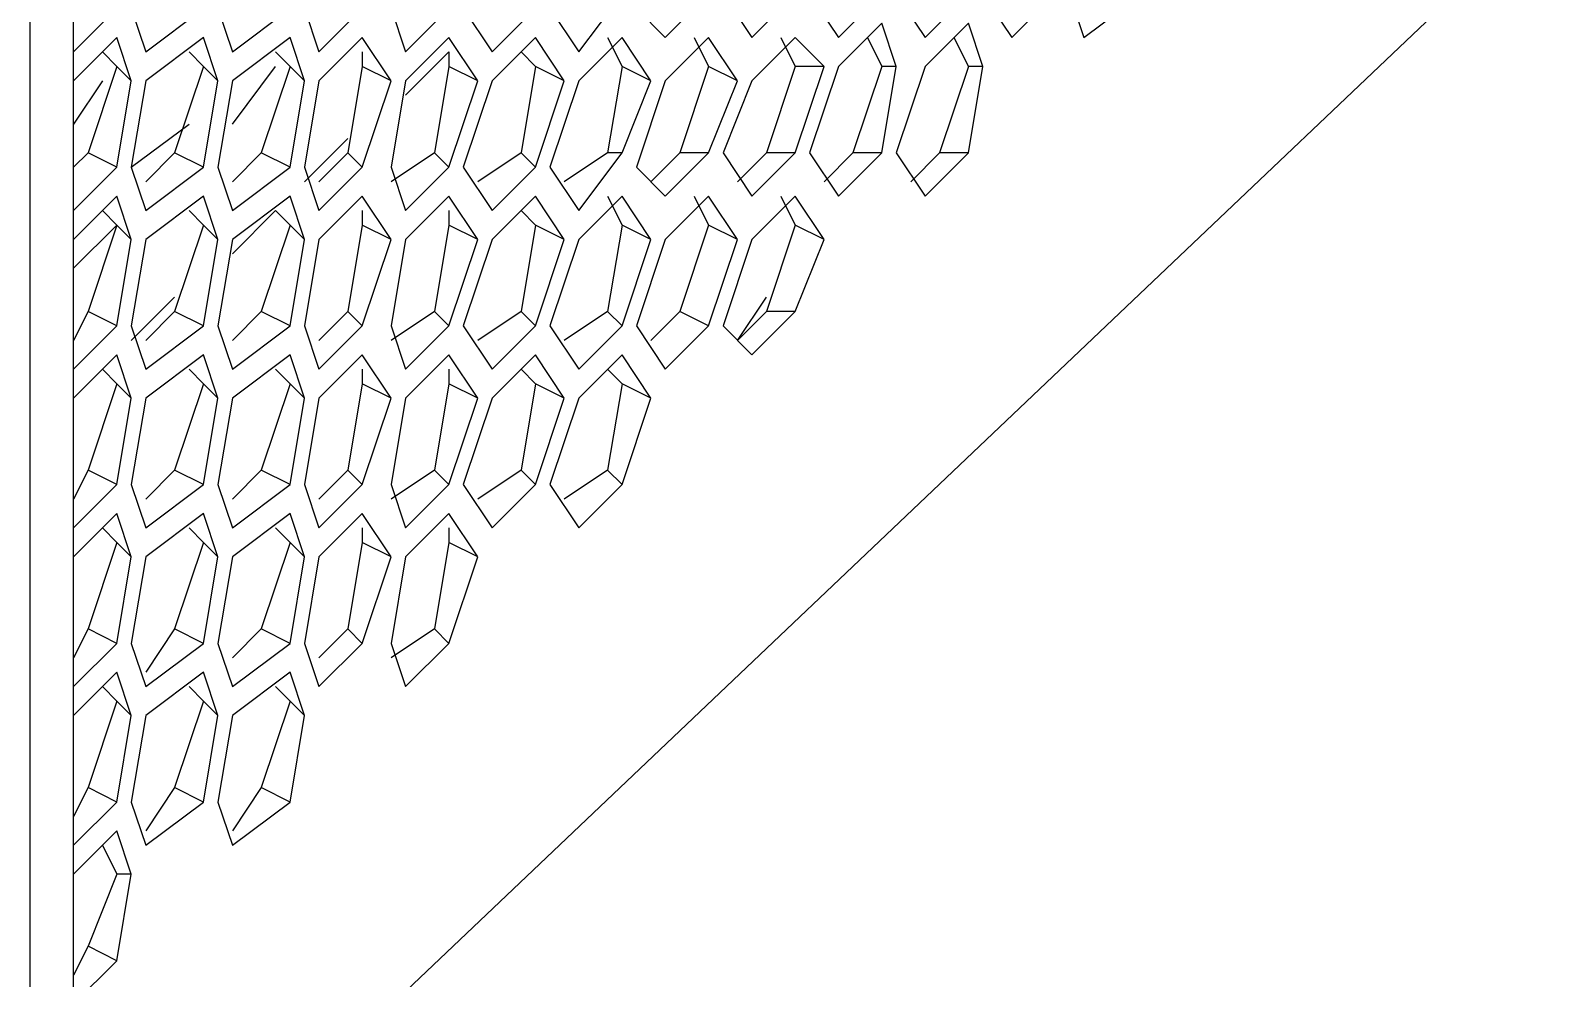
# Model space of a CAD drawing. Header units: millimetres. Extents: x 929 to 1725, y 58 to 532.
# Drawn here: x 1087.9 to 1100.19, y 382.42 to 390.11 of the extents above; entities that cross this region are included whole.
import ezdxf

# ---------------------------------------------------------------- set-up
doc = ezdxf.new("R2010")
doc.units = ezdxf.units.MM
doc.header["$MEASUREMENT"] = 0
doc.layers.add('TT-WIRE-EQPM', color=6, linetype='CONTINUOUS')

msp = doc.modelspace()

# ---------------------------------------------------------------- linework, layer by layer
at = {"layer": 'TT-WIRE-EQPM', "linetype": 'Continuous'}
for points in [[(1088.2523, 372.73144), (1088.2523, 391.69218)], [(1087.90117, 372.49735), (1087.90117, 391.34105)], [(1100.19054, 391.10697), (1088.2523, 379.75393)], [(1092.34875, 389.93655), (1092.69988, 390.40472)], [(1093.051, 390.0536), (1093.40213, 390.40472)], [(1093.51917, 390.40472), (1093.75325, 390.0536)], [(1093.75325, 390.0536), (1094.10438, 390.40472)], [(1094.22142, 390.40472), (1094.4555, 390.0536)], [(1094.4555, 390.0536), (1094.80663, 390.40472)], [(1094.92367, 390.40472), (1095.15775, 390.0536)], [(1095.15775, 390.0536), (1095.50887, 390.40472)], [(1095.62592, 390.40472), (1095.86, 390.0536)], [(1095.86, 390.0536), (1096.21112, 390.40472)], [(1096.32817, 390.40472), (1096.44521, 390.0536)], [(1096.44521, 390.0536), (1096.91337, 390.40472)], [(1088.2523, 389.93655), (1088.60342, 390.28768)], [(1088.72046, 390.28768), (1088.8375, 389.93655)], [(1088.8375, 389.93655), (1089.30567, 390.28768)], [(1089.42271, 390.28768), (1089.53975, 389.93655)], [(1089.53975, 389.93655), (1090.00792, 390.28768)], [(1090.12496, 390.28768), (1090.242, 389.93655)], [(1090.242, 389.93655), (1090.59313, 390.28768)], [(1090.82721, 390.28768), (1090.94425, 389.93655)], [(1090.94425, 389.93655), (1091.29538, 390.28768)], [(1091.41242, 390.28768), (1091.6465, 389.93655)], [(1091.6465, 389.93655), (1091.99763, 390.28768)], [(1092.11467, 390.28768), (1092.34875, 389.93655)], [(1092.81692, 390.28768), (1093.051, 390.0536)], [(1094.80663, 390.17064), (1094.4555, 389.81951)], [(1094.92367, 389.81951), (1094.80663, 390.17064)], [(1095.50887, 390.17064), (1095.15775, 389.81951)], [(1095.62592, 389.81951), (1095.50887, 390.17064)], [(1088.60342, 390.0536), (1088.2523, 389.70247)], [(1088.72046, 389.70247), (1088.60342, 390.0536)], [(1089.30567, 390.0536), (1088.8375, 389.70247)], [(1089.42271, 389.70247), (1089.30567, 390.0536)], [(1090.00792, 390.0536), (1089.53975, 389.70247)], [(1090.12496, 389.70247), (1090.00792, 390.0536)], [(1090.59313, 390.0536), (1090.242, 389.70247)], [(1090.82721, 389.70247), (1090.59313, 390.0536)], [(1091.29538, 390.0536), (1090.94425, 389.70247)], [(1091.52946, 389.70247), (1091.29538, 390.0536)], [(1091.99763, 390.0536), (1091.6465, 389.70247)], [(1092.23171, 389.70247), (1091.99763, 390.0536)], [(1092.69988, 390.0536), (1092.34875, 389.70247)], [(1092.58283, 390.0536), (1092.69988, 389.81951)], [(1092.93396, 389.70247), (1092.69988, 390.0536)], [(1093.40213, 390.0536), (1093.051, 389.70247)], [(1093.28508, 390.0536), (1093.40213, 389.81951)], [(1093.63621, 389.70247), (1093.40213, 390.0536)], [(1094.10438, 390.0536), (1093.75325, 389.70247)], [(1093.98733, 390.0536), (1094.10438, 389.81951)], [(1094.33846, 389.81951), (1094.10438, 390.0536)], [(1094.68958, 390.0536), (1094.80663, 389.81951)], [(1095.39183, 390.0536), (1095.50887, 389.81951)], [(1088.60342, 389.81951), (1088.36934, 389.11726)], [(1088.48638, 389.93655), (1088.60342, 389.81951)], [(1088.72046, 389.70247), (1088.60342, 389.81951)], [(1089.30567, 389.81951), (1089.07159, 389.11726)], [(1089.18863, 389.93655), (1089.30567, 389.81951)], [(1089.42271, 389.70247), (1089.30567, 389.81951)], [(1089.53975, 389.35135), (1089.89088, 389.81951)], [(1090.00792, 389.81951), (1089.77384, 389.11726)], [(1089.89088, 389.93655), (1090.00792, 389.81951)], [(1090.12496, 389.70247), (1090.00792, 389.81951)], [(1090.59313, 389.81951), (1090.47609, 389.11726)], [(1090.59313, 389.93655), (1090.59313, 389.81951)], [(1090.82721, 389.70247), (1090.59313, 389.81951)], [(1091.29538, 389.93655), (1090.94425, 389.58543)], [(1091.29538, 389.81951), (1091.17834, 389.11726)], [(1091.29538, 389.93655), (1091.29538, 389.81951)], [(1091.52946, 389.70247), (1091.29538, 389.81951)], [(1091.88059, 389.93655), (1091.99763, 389.81951)], [(1091.99763, 389.81951), (1091.88059, 389.11726)], [(1092.23171, 389.70247), (1091.99763, 389.81951)], [(1092.69988, 389.81951), (1092.58283, 389.11726)], [(1092.93396, 389.70247), (1092.69988, 389.81951)], [(1093.40213, 389.81951), (1093.16804, 389.11726)], [(1093.63621, 389.70247), (1093.40213, 389.81951)], [(1094.10438, 389.81951), (1093.87029, 389.11726)], [(1094.33846, 389.81951), (1094.10438, 389.81951)], [(1094.10438, 389.11726), (1094.33846, 389.81951)], [(1094.4555, 389.81951), (1094.22142, 389.11726)], [(1094.80663, 389.81951), (1094.57254, 389.11726)], [(1094.92367, 389.81951), (1094.80663, 389.81951)], [(1094.80663, 389.11726), (1094.92367, 389.81951)], [(1095.15775, 389.81951), (1094.92367, 389.11726)], [(1095.50887, 389.81951), (1095.27479, 389.11726)], [(1095.62592, 389.81951), (1095.50887, 389.81951)], [(1095.50887, 389.11726), (1095.62592, 389.81951)], [(1088.48638, 389.70247), (1088.2523, 389.35135)], [(1088.60342, 389.00022), (1088.72046, 389.70247)], [(1088.8375, 389.70247), (1088.72046, 389.00022)], [(1089.30567, 389.00022), (1089.42271, 389.70247)], [(1089.53975, 389.70247), (1089.42271, 389.00022)], [(1090.00792, 389.00022), (1090.12496, 389.70247)], [(1090.242, 389.70247), (1090.12496, 389.00022)], [(1090.59313, 389.00022), (1090.82721, 389.70247)], [(1090.94425, 389.70247), (1090.82721, 389.00022)], [(1091.29538, 389.00022), (1091.52946, 389.70247)], [(1091.6465, 389.70247), (1091.41242, 389.00022)], [(1091.99763, 389.00022), (1092.23171, 389.70247)], [(1092.34875, 389.70247), (1092.11467, 389.00022)], [(1092.69988, 389.11726), (1092.93396, 389.70247)], [(1093.051, 389.70247), (1092.81692, 389.00022)], [(1093.40213, 389.11726), (1093.63621, 389.70247)], [(1093.75325, 389.70247), (1093.51917, 389.11726)], [(1088.72046, 389.00022), (1089.18863, 389.35135)], [(1090.47609, 389.2343), (1090.12496, 388.88318)], [(1088.36934, 389.11726), (1088.2523, 389.00022)], [(1088.60342, 389.00022), (1088.36934, 389.11726)], [(1089.07159, 389.11726), (1088.8375, 388.88318)], [(1089.30567, 389.00022), (1089.07159, 389.11726)], [(1089.77384, 389.11726), (1089.53975, 388.88318)], [(1090.00792, 389.00022), (1089.77384, 389.11726)], [(1090.47609, 389.11726), (1090.242, 388.88318)], [(1090.59313, 389.00022), (1090.47609, 389.11726)], [(1091.17834, 389.11726), (1090.82721, 388.88318)], [(1091.29538, 389.00022), (1091.17834, 389.11726)], [(1091.88059, 389.11726), (1091.52946, 388.88318)], [(1091.99763, 389.00022), (1091.88059, 389.11726)], [(1092.58283, 389.11726), (1092.23171, 388.88318)], [(1092.34875, 388.6491), (1092.69988, 389.11726)], [(1092.69988, 389.11726), (1092.58283, 389.11726)], [(1093.16804, 389.11726), (1092.93396, 388.88318)], [(1093.051, 388.76614), (1093.40213, 389.11726)], [(1093.40213, 389.11726), (1093.16804, 389.11726)], [(1093.51917, 389.11726), (1093.75325, 388.76614)], [(1093.87029, 389.11726), (1093.63621, 388.88318)], [(1093.75325, 388.76614), (1094.10438, 389.11726)], [(1094.10438, 389.11726), (1093.87029, 389.11726)], [(1094.22142, 389.11726), (1094.4555, 388.76614)], [(1094.57254, 389.11726), (1094.33846, 388.88318)], [(1094.4555, 388.76614), (1094.80663, 389.11726)], [(1094.80663, 389.11726), (1094.57254, 389.11726)], [(1094.92367, 389.11726), (1095.15775, 388.76614)], [(1095.27479, 389.11726), (1095.04071, 388.88318)], [(1095.15775, 388.76614), (1095.50887, 389.11726)], [(1095.50887, 389.11726), (1095.27479, 389.11726)], [(1088.2523, 388.6491), (1088.60342, 389.00022)], [(1088.72046, 389.00022), (1088.8375, 388.6491)], [(1088.8375, 388.6491), (1089.30567, 389.00022)], [(1089.42271, 389.00022), (1089.53975, 388.6491)], [(1089.53975, 388.6491), (1090.00792, 389.00022)], [(1090.12496, 389.00022), (1090.242, 388.6491)], [(1090.242, 388.6491), (1090.59313, 389.00022)], [(1090.82721, 389.00022), (1090.94425, 388.6491)], [(1090.94425, 388.6491), (1091.29538, 389.00022)], [(1091.41242, 389.00022), (1091.6465, 388.6491)], [(1091.6465, 388.6491), (1091.99763, 389.00022)], [(1092.11467, 389.00022), (1092.34875, 388.6491)], [(1092.81692, 389.00022), (1093.051, 388.76614)], [(1088.60342, 388.76614), (1088.2523, 388.41501)], [(1088.72046, 388.41501), (1088.60342, 388.76614)], [(1089.30567, 388.76614), (1088.8375, 388.41501)], [(1089.42271, 388.41501), (1089.30567, 388.76614)], [(1090.00792, 388.76614), (1089.53975, 388.41501)], [(1090.12496, 388.41501), (1090.00792, 388.76614)], [(1090.59313, 388.76614), (1090.242, 388.41501)], [(1090.82721, 388.41501), (1090.59313, 388.76614)], [(1091.29538, 388.76614), (1090.94425, 388.41501)], [(1091.52946, 388.41501), (1091.29538, 388.76614)], [(1091.99763, 388.76614), (1091.6465, 388.41501)], [(1092.23171, 388.41501), (1091.99763, 388.76614)], [(1092.69988, 388.76614), (1092.34875, 388.41501)], [(1092.58283, 388.76614), (1092.69988, 388.53205)], [(1092.93396, 388.41501), (1092.69988, 388.76614)], [(1093.40213, 388.76614), (1093.051, 388.41501)], [(1093.28508, 388.76614), (1093.40213, 388.53205)], [(1093.63621, 388.41501), (1093.40213, 388.76614)], [(1094.10438, 388.76614), (1093.75325, 388.41501)], [(1093.98733, 388.76614), (1094.10438, 388.53205)], [(1094.33846, 388.41501), (1094.10438, 388.76614)], [(1088.48638, 388.6491), (1088.60342, 388.53205)], [(1089.18863, 388.6491), (1089.30567, 388.53205)], [(1089.89088, 388.6491), (1089.53975, 388.29797)], [(1089.89088, 388.6491), (1090.00792, 388.53205)], [(1090.59313, 388.6491), (1090.59313, 388.53205)], [(1091.29538, 388.6491), (1091.29538, 388.53205)], [(1091.88059, 388.6491), (1091.99763, 388.53205)], [(1088.2523, 388.18093), (1088.60342, 388.53205)], [(1088.60342, 388.53205), (1088.36934, 387.8298)], [(1088.72046, 388.41501), (1088.60342, 388.53205)], [(1089.30567, 388.53205), (1089.07159, 387.8298)], [(1089.42271, 388.41501), (1089.30567, 388.53205)], [(1090.00792, 388.53205), (1089.77384, 387.8298)], [(1090.12496, 388.41501), (1090.00792, 388.53205)], [(1090.59313, 388.53205), (1090.47609, 387.8298)], [(1090.82721, 388.41501), (1090.59313, 388.53205)], [(1091.29538, 388.53205), (1091.17834, 387.8298)], [(1091.52946, 388.41501), (1091.29538, 388.53205)], [(1091.99763, 388.53205), (1091.88059, 387.8298)], [(1092.23171, 388.41501), (1091.99763, 388.53205)], [(1092.69988, 388.53205), (1092.58283, 387.8298)], [(1092.93396, 388.41501), (1092.69988, 388.53205)], [(1093.40213, 388.53205), (1093.16804, 387.8298)], [(1093.63621, 388.41501), (1093.40213, 388.53205)], [(1094.10438, 388.53205), (1093.87029, 387.8298)], [(1094.33846, 388.41501), (1094.10438, 388.53205)], [(1088.60342, 387.71276), (1088.72046, 388.41501)], [(1088.8375, 388.41501), (1088.72046, 387.71276)], [(1089.30567, 387.71276), (1089.42271, 388.41501)], [(1089.53975, 388.41501), (1089.42271, 387.71276)], [(1090.00792, 387.71276), (1090.12496, 388.41501)], [(1090.242, 388.41501), (1090.12496, 387.71276)], [(1090.59313, 387.71276), (1090.82721, 388.41501)], [(1090.94425, 388.41501), (1090.82721, 387.71276)], [(1091.29538, 387.71276), (1091.52946, 388.41501)], [(1091.6465, 388.41501), (1091.41242, 387.71276)], [(1091.99763, 387.71276), (1092.23171, 388.41501)], [(1092.34875, 388.41501), (1092.11467, 387.71276)], [(1092.69988, 387.71276), (1092.93396, 388.41501)], [(1093.051, 388.41501), (1092.81692, 387.71276)], [(1093.40213, 387.71276), (1093.63621, 388.41501)], [(1093.75325, 388.41501), (1093.51917, 387.71276)], [(1094.10438, 387.8298), (1094.33846, 388.41501)], [(1089.07159, 387.94685), (1088.72046, 387.59572)], [(1093.63621, 387.59572), (1093.87029, 387.94685)], [(1088.36934, 387.8298), (1088.2523, 387.59572)], [(1088.60342, 387.71276), (1088.36934, 387.8298)], [(1089.07159, 387.8298), (1088.8375, 387.59572)], [(1089.30567, 387.71276), (1089.07159, 387.8298)], [(1089.77384, 387.8298), (1089.53975, 387.59572)], [(1090.00792, 387.71276), (1089.77384, 387.8298)], [(1090.47609, 387.8298), (1090.242, 387.59572)], [(1090.59313, 387.71276), (1090.47609, 387.8298)], [(1091.17834, 387.8298), (1090.82721, 387.59572)], [(1091.29538, 387.71276), (1091.17834, 387.8298)], [(1091.88059, 387.8298), (1091.52946, 387.59572)], [(1091.99763, 387.71276), (1091.88059, 387.8298)], [(1092.58283, 387.8298), (1092.23171, 387.59572)], [(1092.69988, 387.71276), (1092.58283, 387.8298)], [(1093.16804, 387.8298), (1092.93396, 387.59572)], [(1093.40213, 387.71276), (1093.16804, 387.8298)], [(1093.87029, 387.8298), (1093.63621, 387.59572)], [(1093.75325, 387.47868), (1094.10438, 387.8298)], [(1094.10438, 387.8298), (1093.87029, 387.8298)], [(1088.2523, 387.36164), (1088.60342, 387.71276)], [(1088.72046, 387.71276), (1088.8375, 387.36164)], [(1088.8375, 387.36164), (1089.30567, 387.71276)], [(1089.42271, 387.71276), (1089.53975, 387.36164)], [(1089.53975, 387.36164), (1090.00792, 387.71276)], [(1090.12496, 387.71276), (1090.242, 387.36164)], [(1090.242, 387.36164), (1090.59313, 387.71276)], [(1090.82721, 387.71276), (1090.94425, 387.36164)], [(1090.94425, 387.36164), (1091.29538, 387.71276)], [(1091.41242, 387.71276), (1091.6465, 387.36164)], [(1091.6465, 387.36164), (1091.99763, 387.71276)], [(1092.11467, 387.71276), (1092.34875, 387.36164)], [(1092.34875, 387.36164), (1092.69988, 387.71276)], [(1092.81692, 387.71276), (1093.051, 387.36164)], [(1093.051, 387.36164), (1093.40213, 387.71276)], [(1093.51917, 387.71276), (1093.75325, 387.47868)], [(1088.60342, 387.47868), (1088.2523, 387.12756)], [(1088.48638, 387.36164), (1088.2523, 387.12756)], [(1088.48638, 387.36164), (1088.60342, 387.2446)], [(1088.72046, 387.12756), (1088.60342, 387.47868)], [(1089.30567, 387.47868), (1088.8375, 387.12756)], [(1089.18863, 387.36164), (1089.30567, 387.2446)], [(1089.42271, 387.12756), (1089.30567, 387.47868)], [(1090.00792, 387.47868), (1089.53975, 387.12756)], [(1089.89088, 387.36164), (1090.00792, 387.2446)], [(1090.12496, 387.12756), (1090.00792, 387.47868)], [(1090.59313, 387.47868), (1090.242, 387.12756)], [(1090.82721, 387.12756), (1090.59313, 387.47868)], [(1090.59313, 387.36164), (1090.59313, 387.2446)], [(1091.29538, 387.47868), (1090.94425, 387.12756)], [(1091.52946, 387.12756), (1091.29538, 387.47868)], [(1091.29538, 387.36164), (1091.29538, 387.2446)], [(1091.99763, 387.47868), (1091.6465, 387.12756)], [(1091.88059, 387.36164), (1091.99763, 387.2446)], [(1092.23171, 387.12756), (1091.99763, 387.47868)], [(1092.69988, 387.47868), (1092.34875, 387.12756)], [(1092.58283, 387.36164), (1092.69988, 387.2446)], [(1092.93396, 387.12756), (1092.69988, 387.47868)], [(1088.60342, 387.2446), (1088.36934, 386.54235)], [(1088.72046, 387.12756), (1088.60342, 387.2446)], [(1089.30567, 387.2446), (1089.07159, 386.54235)], [(1089.42271, 387.12756), (1089.30567, 387.2446)], [(1090.00792, 387.2446), (1089.77384, 386.54235)], [(1090.12496, 387.12756), (1090.00792, 387.2446)], [(1090.59313, 387.2446), (1090.47609, 386.54235)], [(1090.82721, 387.12756), (1090.59313, 387.2446)], [(1091.29538, 387.2446), (1091.17834, 386.54235)], [(1091.52946, 387.12756), (1091.29538, 387.2446)], [(1091.99763, 387.2446), (1091.88059, 386.54235)], [(1092.23171, 387.12756), (1091.99763, 387.2446)], [(1092.69988, 387.2446), (1092.58283, 386.54235)], [(1092.93396, 387.12756), (1092.69988, 387.2446)], [(1088.60342, 386.42531), (1088.72046, 387.12756)], [(1088.8375, 387.12756), (1088.72046, 386.42531)], [(1089.30567, 386.42531), (1089.42271, 387.12756)], [(1089.53975, 387.12756), (1089.42271, 386.42531)], [(1090.00792, 386.42531), (1090.12496, 387.12756)], [(1090.242, 387.12756), (1090.12496, 386.42531)], [(1090.59313, 386.42531), (1090.82721, 387.12756)], [(1090.94425, 387.12756), (1090.82721, 386.42531)], [(1091.29538, 386.42531), (1091.52946, 387.12756)], [(1091.6465, 387.12756), (1091.41242, 386.42531)], [(1091.99763, 386.42531), (1092.23171, 387.12756)], [(1092.34875, 387.12756), (1092.11467, 386.42531)], [(1092.69988, 386.42531), (1092.93396, 387.12756)], [(1088.36934, 386.54235), (1088.2523, 386.30826)], [(1088.60342, 386.42531), (1088.36934, 386.54235)], [(1089.07159, 386.54235), (1088.8375, 386.30826)], [(1089.30567, 386.42531), (1089.07159, 386.54235)], [(1089.77384, 386.54235), (1089.53975, 386.30826)], [(1090.00792, 386.42531), (1089.77384, 386.54235)], [(1090.47609, 386.54235), (1090.242, 386.30826)], [(1090.59313, 386.42531), (1090.47609, 386.54235)], [(1091.17834, 386.54235), (1090.82721, 386.30826)], [(1091.29538, 386.42531), (1091.17834, 386.54235)], [(1091.88059, 386.54235), (1091.52946, 386.30826)], [(1091.99763, 386.42531), (1091.88059, 386.54235)], [(1092.58283, 386.54235), (1092.23171, 386.30826)], [(1092.69988, 386.42531), (1092.58283, 386.54235)], [(1088.2523, 386.07418), (1088.60342, 386.42531)], [(1088.72046, 386.42531), (1088.8375, 386.07418)], [(1088.8375, 386.07418), (1089.30567, 386.42531)], [(1089.42271, 386.42531), (1089.53975, 386.07418)], [(1089.53975, 386.07418), (1090.00792, 386.42531)], [(1090.12496, 386.42531), (1090.242, 386.07418)], [(1090.242, 386.07418), (1090.59313, 386.42531)], [(1090.82721, 386.42531), (1090.94425, 386.07418)], [(1090.94425, 386.07418), (1091.29538, 386.42531)], [(1091.41242, 386.42531), (1091.6465, 386.07418)], [(1091.6465, 386.07418), (1091.99763, 386.42531)], [(1092.11467, 386.42531), (1092.34875, 386.07418)], [(1092.34875, 386.07418), (1092.69988, 386.42531)], [(1088.60342, 386.19122), (1088.2523, 385.8401)], [(1088.72046, 385.8401), (1088.60342, 386.19122)], [(1089.30567, 386.19122), (1088.8375, 385.8401)], [(1089.42271, 385.8401), (1089.30567, 386.19122)], [(1090.00792, 386.19122), (1089.53975, 385.8401)], [(1090.12496, 385.8401), (1090.00792, 386.19122)], [(1090.59313, 386.19122), (1090.242, 385.8401)], [(1090.82721, 385.8401), (1090.59313, 386.19122)], [(1091.29538, 386.19122), (1090.94425, 385.8401)], [(1091.52946, 385.8401), (1091.29538, 386.19122)], [(1088.48638, 386.07418), (1088.60342, 385.95714)], [(1089.18863, 386.07418), (1089.30567, 385.95714)], [(1089.89088, 386.07418), (1090.00792, 385.95714)], [(1090.59313, 386.07418), (1090.59313, 385.95714)], [(1091.29538, 386.07418), (1091.29538, 385.95714)], [(1088.60342, 385.95714), (1088.36934, 385.25489)], [(1088.72046, 385.8401), (1088.60342, 385.95714)], [(1089.30567, 385.95714), (1089.07159, 385.25489)], [(1089.42271, 385.8401), (1089.30567, 385.95714)], [(1090.00792, 385.95714), (1089.77384, 385.25489)], [(1090.12496, 385.8401), (1090.00792, 385.95714)], [(1090.59313, 385.95714), (1090.47609, 385.25489)], [(1090.82721, 385.8401), (1090.59313, 385.95714)], [(1091.29538, 385.95714), (1091.17834, 385.25489)], [(1091.52946, 385.8401), (1091.29538, 385.95714)], [(1088.60342, 385.13785), (1088.72046, 385.8401)], [(1088.8375, 385.8401), (1088.72046, 385.13785)], [(1089.30567, 385.13785), (1089.42271, 385.8401)], [(1089.53975, 385.8401), (1089.42271, 385.13785)], [(1090.00792, 385.13785), (1090.12496, 385.8401)], [(1090.242, 385.8401), (1090.12496, 385.13785)], [(1090.59313, 385.13785), (1090.82721, 385.8401)], [(1090.94425, 385.8401), (1090.82721, 385.13785)], [(1091.29538, 385.13785), (1091.52946, 385.8401)], [(1088.36934, 385.25489), (1088.2523, 385.02081)], [(1088.60342, 385.13785), (1088.36934, 385.25489)], [(1089.07159, 385.25489), (1088.8375, 384.90376)], [(1089.30567, 385.13785), (1089.07159, 385.25489)], [(1089.77384, 385.25489), (1089.53975, 385.02081)], [(1090.00792, 385.13785), (1089.77384, 385.25489)], [(1090.47609, 385.25489), (1090.242, 385.02081)], [(1090.59313, 385.13785), (1090.47609, 385.25489)], [(1091.17834, 385.25489), (1090.82721, 385.02081)], [(1091.29538, 385.13785), (1091.17834, 385.25489)], [(1088.2523, 384.78672), (1088.60342, 385.13785)], [(1088.72046, 385.13785), (1088.8375, 384.78672)], [(1088.8375, 384.78672), (1089.30567, 385.13785)], [(1089.42271, 385.13785), (1089.53975, 384.78672)], [(1089.53975, 384.78672), (1090.00792, 385.13785)], [(1090.12496, 385.13785), (1090.242, 384.78672)], [(1090.242, 384.78672), (1090.59313, 385.13785)], [(1090.82721, 385.13785), (1090.94425, 384.78672)], [(1090.94425, 384.78672), (1091.29538, 385.13785)], [(1088.60342, 384.90376), (1088.2523, 384.55264)], [(1088.72046, 384.55264), (1088.60342, 384.90376)], [(1089.30567, 384.90376), (1088.8375, 384.55264)], [(1089.42271, 384.55264), (1089.30567, 384.90376)], [(1090.00792, 384.90376), (1089.53975, 384.55264)], [(1090.12496, 384.55264), (1090.00792, 384.90376)], [(1088.48638, 384.78672), (1088.60342, 384.66968)], [(1089.18863, 384.78672), (1089.30567, 384.66968)], [(1089.89088, 384.78672), (1090.00792, 384.66968)], [(1088.60342, 384.66968), (1088.36934, 383.96743)], [(1088.72046, 384.55264), (1088.60342, 384.66968)], [(1089.30567, 384.66968), (1089.07159, 383.96743)], [(1089.42271, 384.55264), (1089.30567, 384.66968)], [(1090.00792, 384.66968), (1089.77384, 383.96743)], [(1090.12496, 384.55264), (1090.00792, 384.66968)], [(1088.60342, 383.85039), (1088.72046, 384.55264)], [(1088.8375, 384.55264), (1088.72046, 383.85039)], [(1089.30567, 383.85039), (1089.42271, 384.55264)], [(1089.53975, 384.55264), (1089.42271, 383.85039)], [(1090.00792, 383.85039), (1090.12496, 384.55264)], [(1088.36934, 383.96743), (1088.2523, 383.73335)], [(1088.60342, 383.85039), (1088.36934, 383.96743)], [(1089.07159, 383.96743), (1088.8375, 383.61631)], [(1089.30567, 383.85039), (1089.07159, 383.96743)], [(1089.77384, 383.96743), (1089.53975, 383.61631)], [(1090.00792, 383.85039), (1089.77384, 383.96743)], [(1088.2523, 383.49927), (1088.60342, 383.85039)], [(1088.72046, 383.85039), (1088.8375, 383.49927)], [(1088.8375, 383.49927), (1089.30567, 383.85039)], [(1089.42271, 383.85039), (1089.53975, 383.49927)], [(1089.53975, 383.49927), (1090.00792, 383.85039)], [(1088.60342, 383.61631), (1088.2523, 383.26518)], [(1088.72046, 383.26518), (1088.60342, 383.61631)], [(1088.48638, 383.49927), (1088.60342, 383.26518)], [(1088.60342, 383.26518), (1088.36934, 382.67997)], [(1088.72046, 383.26518), (1088.60342, 383.26518)], [(1088.60342, 382.56293), (1088.72046, 383.26518)], [(1088.36934, 382.67997), (1088.2523, 382.44589)], [(1088.60342, 382.56293), (1088.36934, 382.67997)], [(1088.2523, 382.21181), (1088.60342, 382.56293)]]:
    msp.add_lwpolyline(points, dxfattribs=at)

doc.saveas('drawing.dxf')
